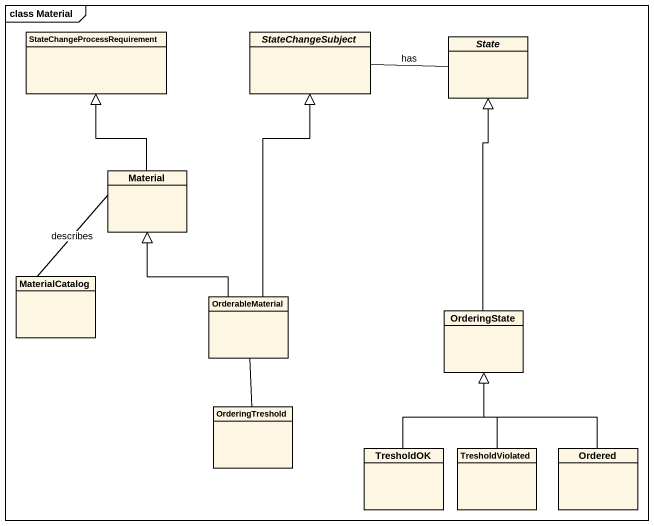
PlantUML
@startuml
mainframe class Material
hide circle
hide empty members
class "StateChangeProcessRequirement" as StateChangeProcessRequiremen
abstract class StateChangeSubject
abstract class "State" as State_
class Material
class MaterialCatalog
class OrderableMaterial
class OrderingState
class OrderingTreshold
class TresholdOK
class TresholdViolated
class Ordered
StateChangeSubject -right- State_ : has
Material -up-|> StateChangeProcessRequiremen
MaterialCatalog -up- Material : describes
OrderableMaterial -up-|> StateChangeSubject
OrderableMaterial -up-|> Material
OrderableMaterial -- OrderingTreshold
OrderingState -up-|> State_
TresholdOK -up-|> OrderingState
TresholdViolated -up-|> OrderingState
Ordered -up-|> OrderingState
@enduml
